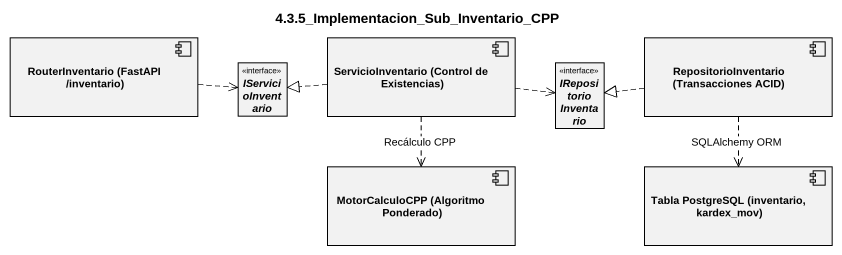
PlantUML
@startuml
title 4.3.5_Implementacion_Sub_Inventario_CPP
allowmixing
hide circle
hide empty members
component "RouterInventario (FastAPI /inventario)" as RouterInventario_FastAPI
component "ServicioInventario (Control de Existencias)" as ServicioInventario_Control
component "RepositorioInventario (Transacciones ACID)" as RepositorioInventario
interface IServicioInventario
interface IRepositorioInventario
component "MotorCalculoCPP (Algoritmo Ponderado)" as MotorCalculoCPP_Algoritmo
component "Tabla PostgreSQL (inventario, kardex_mov)" as Tabla_PostgreSQL_inventario
RouterInventario_FastAPI .right.> IServicioInventario
ServicioInventario_Control .left.|> IServicioInventario
ServicioInventario_Control .right.> IRepositorioInventario
ServicioInventario_Control ..> MotorCalculoCPP_Algoritmo : Recálculo CPP
RepositorioInventario .left.|> IRepositorioInventario
RepositorioInventario ..> Tabla_PostgreSQL_inventario : SQLAlchemy ORM
@enduml
